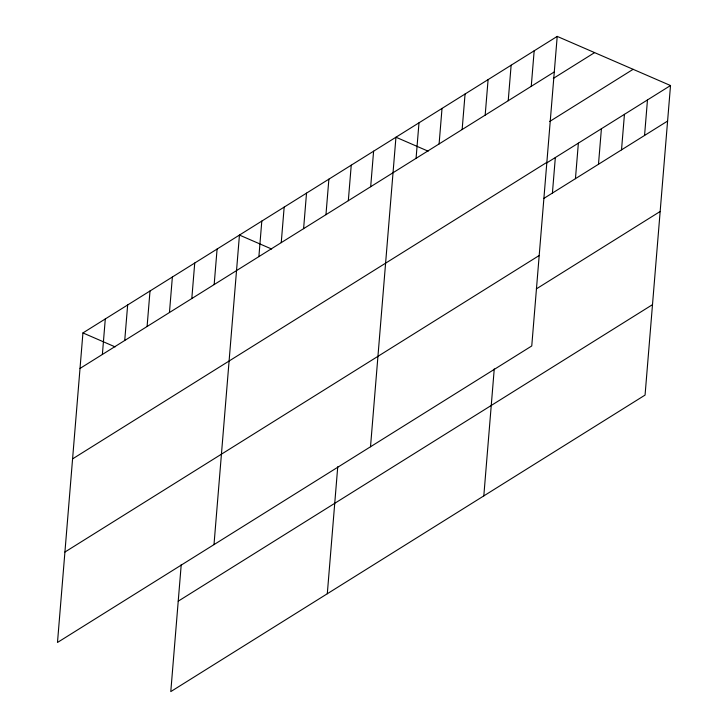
<?xml version="1.0" encoding="UTF-8"?>
<svg xmlns="http://www.w3.org/2000/svg" width="728" height="728" viewBox="0 0 728 728"><rect width="100%" height="100%" fill="white"/><g stroke="black" fill="none" stroke-linecap="round" stroke-linejoin="round"><path stroke-width="1.09" d="M557.211 36.4L82.937 332.924L57.485 642.469L531.759 345.955L557.211 36.4L670.515 85.531L645.063 395.077L170.789 691.6L181.236 564.573M102.375 354.463L105.296 318.937M124.734 340.486L127.655 304.959M147.092 326.508L150.013 290.982M169.451 312.53L172.372 277.004M191.81 298.553L194.731 263.026M214.168 284.575L217.09 249.049M213.996 544.617L239.448 235.071L271.644 249.031M258.886 256.611L261.807 221.094M281.245 242.633L284.166 207.107M303.603 228.656L306.524 193.129M325.962 214.678L328.883 179.152M348.321 200.701L351.242 165.174M327.3 593.748L337.746 466.721M370.679 186.723L373.601 151.197M370.507 446.764L395.95 137.219L428.155 151.178M416.07 158.34L418.991 122.814M439.102 143.935L442.023 108.408M462.144 129.538L465.065 94.012M485.176 115.133L488.097 79.607M508.217 100.728L511.138 65.202M483.811 495.895L494.257 368.869M531.249 86.332L534.17 50.805M552.415 193.066L555.337 157.539M575.448 178.669L578.369 143.143M598.489 164.264L601.41 128.738M621.521 149.859L624.442 114.332M644.562 135.463L647.474 99.936M80.016 368.441L554.29 71.926M553.326 78.415L594.594 52.616M549.622 121.521L633.123 69.315M72.582 458.877L546.855 162.353M546.692 162.945L670.515 85.531M543.77 198.471L667.594 121.057M64.919 552.042L539.193 255.519M536.345 288.898L660.16 211.484M178.224 601.173L652.497 304.65M82.937 332.924L115.133 346.883"/></g></svg>
